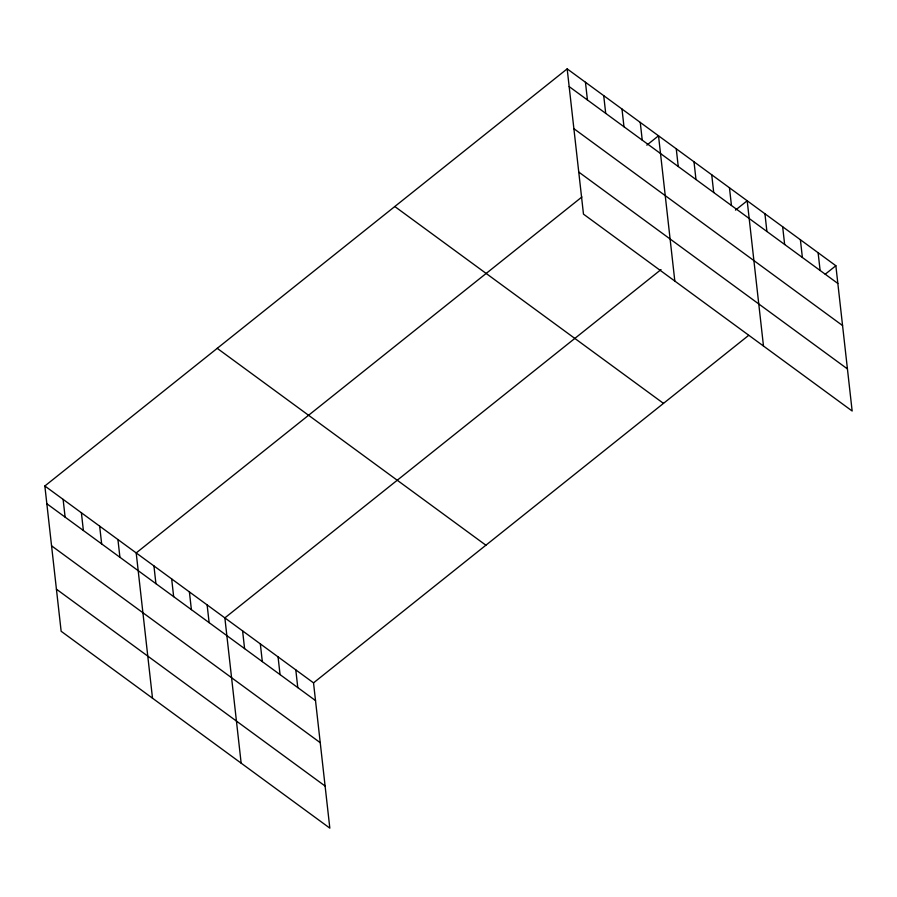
<?xml version="1.0" encoding="UTF-8"?>
<svg xmlns="http://www.w3.org/2000/svg" width="897" height="897" viewBox="0 0 897 897"><rect width="100%" height="100%" fill="white"/><g stroke="black" fill="none" stroke-linecap="round" stroke-linejoin="round"><path stroke-width="1.35" d="M44.85 485.995L313.524 682.864L329.827 828.133L61.142 631.264L44.85 485.995L567.173 68.867L835.858 265.736L852.15 411.005L583.476 214.136L567.173 68.867M581.918 196.981L136.198 552.933L152.501 698.202M646.827 145.146L658.521 135.795L674.824 281.075M661.011 269.593L224.867 617.898L241.158 763.168M735.484 210.111L747.19 200.771L763.482 346.04M313.524 682.864L748.603 335.411M825.218 274.224L835.858 265.736M569.169 86.594L837.843 283.463M573.889 128.686L842.563 325.555M578.744 172.056L847.43 368.914M394.803 206.523L663.488 403.381M217.22 348.339L485.894 545.208M46.835 503.733L315.52 700.591M51.555 545.813L320.24 742.682M56.421 589.183L325.106 786.041M818.12 252.741L820.116 270.468M800.393 239.746L802.378 257.484M782.655 226.75L784.651 244.489M764.928 213.755L766.913 231.493M729.463 187.776L731.447 205.503M711.725 174.78L713.709 192.507M693.998 161.785L695.982 179.523M676.26 148.79L678.244 166.528M640.256 122.418L642.241 140.145M621.991 109.03L623.976 126.757M603.715 95.643L605.71 113.37M585.449 82.255L587.434 99.982M295.797 669.868L297.782 687.607M278.059 656.873L280.055 674.611M260.332 643.878L262.316 661.616M242.594 630.894L244.589 648.621M207.129 604.903L209.124 622.641M189.402 591.908L191.386 609.646M171.663 578.913L173.659 596.651M153.936 565.917L155.921 583.655M117.933 539.546L119.918 557.272M99.657 526.158L101.653 543.885M81.392 512.77L83.376 530.497M63.115 499.382L65.111 517.12"/></g></svg>
